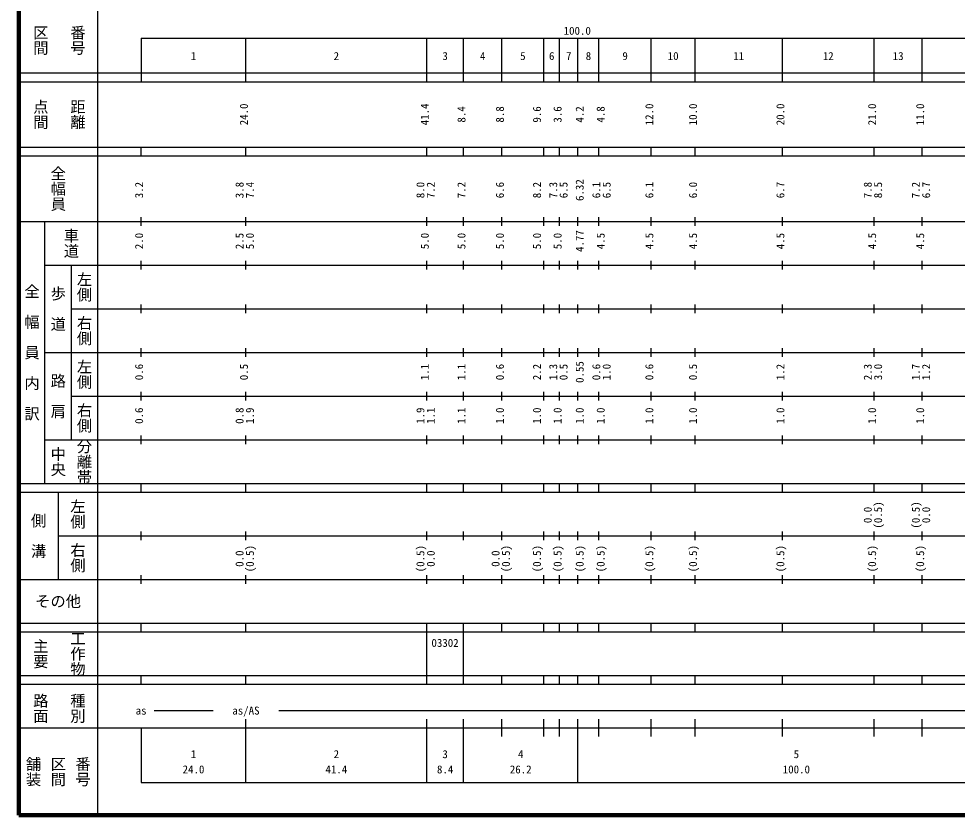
# Model space of a CAD drawing. Units: millimetres on the paper, enlarged 1000 times. Extents: x 40000 to 680000, y 20000 to 380000.
# Drawn here: x 40000 to 254824, y 20000 to 202409 of the extents above; entities that cross this region are included whole.
import ezdxf
from ezdxf.enums import TextEntityAlignment as Align

# ---------------------------------------------------------------- set-up
doc = ezdxf.new("R2010")
doc.units = ezdxf.units.MM
doc.header["$LTSCALE"] = 1000
doc.layers.add('M-TTL', color=2, linetype='Continuous', lineweight=140)
doc.layers.add('M-TTL-BAND', color=7, linetype='Continuous', lineweight=25)
doc.styles.add('@ＭＳ ゴシック', font='')
doc.styles.add('ＭＳ ゴシック', font='')
doc.styles.get('@ＭＳ ゴシック').set_extended_font_data('@MS Gothic')
doc.styles.get('ＭＳ ゴシック').set_extended_font_data('MS Gothic')

msp = doc.modelspace()

# ---------------------------------------------------------------- linework, layer by layer
at = {"layer": 'M-TTL'}
for p, q in [((40000, 380000), (40000, 20000)), ((40000, 20000), (680000, 20000))]:
    msp.add_line(p, q, dxfattribs=at)
at = {"layer": 'M-TTL-BAND'}
for p, q in [((58000, 370000), (58000, 20000)), ((68000, 198000), (579000, 198000)), ((68000, 198000), (68000, 188000)), ((92000, 188000), (92000, 198000)), ((133400, 188000), (133400, 198000)), ((141800, 188000), (141800, 198000)), ((150600, 188000), (150600, 198000)), ((160200, 188000), (160200, 198000)), ((163800, 188000), (163800, 198000)), ((168000, 188000), (168000, 198000)), ((172800, 188000), (172800, 198000)), ((184800, 188000), (184800, 198000)), ((194800, 188000), (194800, 198000)), ((214800, 188000), (214800, 198000)), ((235800, 188000), (235800, 198000)), ((246800, 188000), (246800, 198000)), ((40000, 190000), (579000, 190000)), ((40000, 188000), (579000, 188000)), ((40000, 173000), (579000, 173000)), ((68000, 171000), (68000, 173000)), ((92000, 171000), (92000, 173000)), ((133400, 171000), (133400, 173000)), ((141800, 171000), (141800, 173000)), ((150600, 171000), (150600, 173000)), ((160200, 171000), (160200, 173000)), ((163800, 171000), (163800, 173000)), ((168000, 171000), (168000, 173000)), ((172800, 171000), (172800, 173000)), ((184800, 171000), (184800, 173000)), ((194800, 171000), (194800, 173000)), ((214800, 171000), (214800, 173000)), ((235800, 171000), (235800, 173000)), ((246800, 171000), (246800, 173000)), ((40000, 171000), (579000, 171000)), ((68000, 155000), (68000, 157000)), ((92000, 155000), (92000, 157000)), ((133400, 155000), (133400, 157000)), ((141800, 155000), (141800, 157000)), ((150600, 155000), (150600, 157000)), ((160200, 155000), (160200, 157000)), ((163800, 155000), (163800, 157000)), ((168000, 155000), (168000, 157000)), ((172800, 155000), (172800, 157000)), ((184800, 155000), (184800, 157000)), ((194800, 155000), (194800, 157000)), ((214800, 155000), (214800, 157000)), ((235800, 155000), (235800, 157000)), ((246800, 155000), (246800, 157000)), ((40000, 156000), (579000, 156000)), ((46000, 96000), (46000, 156000)), ((68000, 145000), (68000, 147000)), ((92000, 145000), (92000, 147000)), ((133400, 145000), (133400, 147000)), ((141800, 145000), (141800, 147000)), ((150600, 145000), (150600, 147000)), ((160200, 145000), (160200, 147000)), ((163800, 145000), (163800, 147000)), ((168000, 145000), (168000, 147000)), ((172800, 145000), (172800, 147000)), ((184800, 145000), (184800, 147000)), ((194800, 145000), (194800, 147000)), ((214800, 145000), (214800, 147000)), ((235800, 145000), (235800, 147000)), ((246800, 145000), (246800, 147000)), ((46000, 146000), (579000, 146000)), ((52000, 146000), (52000, 106000)), ((52000, 136000), (579000, 136000)), ((68000, 135000), (68000, 137000)), ((92000, 135000), (92000, 137000)), ((133400, 135000), (133400, 137000)), ((141800, 135000), (141800, 137000)), ((150600, 135000), (150600, 137000)), ((160200, 135000), (160200, 137000)), ((163800, 135000), (163800, 137000)), ((168000, 135000), (168000, 137000)), ((172800, 135000), (172800, 137000)), ((184800, 135000), (184800, 137000)), ((194800, 135000), (194800, 137000)), ((214800, 135000), (214800, 137000)), ((235800, 135000), (235800, 137000)), ((246800, 135000), (246800, 137000)), ((68000, 125000), (68000, 127000)), ((92000, 125000), (92000, 127000)), ((133400, 125000), (133400, 127000)), ((141800, 125000), (141800, 127000)), ((150600, 125000), (150600, 127000)), ((160200, 125000), (160200, 127000)), ((163800, 125000), (163800, 127000)), ((168000, 125000), (168000, 127000)), ((172800, 125000), (172800, 127000)), ((184800, 125000), (184800, 127000)), ((194800, 125000), (194800, 127000)), ((214800, 125000), (214800, 127000)), ((235800, 125000), (235800, 127000)), ((246800, 125000), (246800, 127000)), ((46000, 126000), (579000, 126000)), ((68000, 115000), (68000, 117000)), ((92000, 115000), (92000, 117000)), ((133400, 115000), (133400, 117000)), ((141800, 115000), (141800, 117000)), ((150600, 115000), (150600, 117000)), ((160200, 115000), (160200, 117000)), ((163800, 115000), (163800, 117000)), ((168000, 115000), (168000, 117000)), ((172800, 115000), (172800, 117000)), ((184800, 115000), (184800, 117000)), ((194800, 115000), (194800, 117000)), ((214800, 115000), (214800, 117000)), ((235800, 115000), (235800, 117000)), ((246800, 115000), (246800, 117000)), ((52000, 116000), (579000, 116000)), ((46000, 106000), (579000, 106000)), ((68000, 105000), (68000, 107000)), ((92000, 105000), (92000, 107000)), ((133400, 105000), (133400, 107000)), ((141800, 105000), (141800, 107000)), ((150600, 105000), (150600, 107000)), ((160200, 105000), (160200, 107000)), ((163800, 105000), (163800, 107000)), ((168000, 105000), (168000, 107000)), ((172800, 105000), (172800, 107000)), ((184800, 105000), (184800, 107000)), ((194800, 105000), (194800, 107000)), ((214800, 105000), (214800, 107000)), ((235800, 105000), (235800, 107000)), ((246800, 105000), (246800, 107000)), ((40000, 96000), (579000, 96000)), ((68000, 94000), (68000, 96000)), ((92000, 94000), (92000, 96000)), ((133400, 94000), (133400, 96000)), ((141800, 94000), (141800, 96000)), ((150600, 94000), (150600, 96000)), ((160200, 94000), (160200, 96000)), ((163800, 94000), (163800, 96000)), ((168000, 94000), (168000, 96000)), ((172800, 94000), (172800, 96000)), ((184800, 94000), (184800, 96000)), ((194800, 94000), (194800, 96000)), ((214800, 94000), (214800, 96000)), ((235800, 94000), (235800, 96000)), ((246800, 94000), (246800, 96000)), ((40000, 94000), (579000, 94000)), ((49000, 94000), (49000, 74000)), ((49000, 84000), (579000, 84000)), ((68000, 83000), (68000, 85000)), ((92000, 83000), (92000, 85000)), ((133400, 83000), (133400, 85000)), ((141800, 83000), (141800, 85000)), ((150600, 83000), (150600, 85000)), ((160200, 83000), (160200, 85000)), ((163800, 83000), (163800, 85000)), ((168000, 83000), (168000, 85000)), ((172800, 83000), (172800, 85000)), ((184800, 83000), (184800, 85000)), ((194800, 83000), (194800, 85000)), ((214800, 83000), (214800, 85000)), ((235800, 83000), (235800, 85000)), ((246800, 83000), (246800, 85000)), ((40000, 74000), (579000, 74000)), ((68000, 73000), (68000, 75000)), ((92000, 73000), (92000, 75000)), ((133400, 73000), (133400, 75000)), ((141800, 73000), (141800, 75000)), ((150600, 73000), (150600, 75000)), ((160200, 73000), (160200, 75000)), ((163800, 73000), (163800, 75000)), ((168000, 73000), (168000, 75000)), ((172800, 73000), (172800, 75000)), ((184800, 73000), (184800, 75000)), ((194800, 73000), (194800, 75000)), ((214800, 73000), (214800, 75000)), ((235800, 73000), (235800, 75000)), ((246800, 73000), (246800, 75000)), ((40000, 64000), (579000, 64000)), ((68000, 62000), (68000, 64000)), ((92000, 62000), (92000, 64000)), ((133400, 52000), (133400, 64000)), ((141800, 52000), (141800, 64000)), ((150600, 62000), (150600, 64000)), ((160200, 62000), (160200, 64000)), ((163800, 62000), (163800, 64000)), ((168000, 62000), (168000, 64000)), ((172800, 62000), (172800, 64000)), ((184800, 62000), (184800, 64000)), ((194800, 62000), (194800, 64000)), ((214800, 62000), (214800, 64000)), ((235800, 62000), (235800, 64000)), ((246800, 62000), (246800, 64000)), ((40000, 62000), (579000, 62000)), ((40000, 52000), (579000, 52000)), ((68000, 50000), (68000, 52000)), ((92000, 50000), (92000, 52000)), ((133400, 50000), (133400, 52000)), ((141800, 50000), (141800, 52000)), ((150600, 50000), (150600, 52000)), ((160200, 50000), (160200, 52000)), ((163800, 50000), (163800, 52000)), ((168000, 50000), (168000, 52000)), ((172800, 50000), (172800, 52000)), ((184800, 50000), (184800, 52000)), ((194800, 50000), (194800, 52000)), ((214800, 50000), (214800, 52000)), ((235800, 50000), (235800, 52000)), ((246800, 50000), (246800, 52000)), ((40000, 50000), (579000, 50000)), ((71000, 44000), (84500, 44000)), ((99500, 44000), (565000, 44000)), ((92000, 27500), (92000, 42000)), ((133400, 27500), (133400, 42000)), ((141800, 27500), (141800, 42000)), ((150600, 38000), (150600, 42000)), ((160200, 38000), (160200, 42000)), ((163800, 38000), (163800, 42000)), ((168000, 27500), (168000, 42000)), ((172800, 38000), (172800, 42000)), ((184800, 38000), (184800, 42000)), ((194800, 38000), (194800, 42000)), ((214800, 38000), (214800, 42000)), ((235800, 38000), (235800, 42000)), ((246800, 38000), (246800, 42000)), ((40000, 40000), (579000, 40000)), ((68000, 40000), (68000, 27500)), ((68000, 27500), (579000, 27500))]:
    msp.add_line(p, q, dxfattribs=at)

# ---------------------------------------------------------------- texts
at = {"layer": 'M-TTL-BAND', "style": '@ＭＳ ゴシック'}
for s, p in [('区間', (45000, 197500)), ('番号', (53500, 197500)), ('点間', (45000, 180500)), ('距離', (53500, 180500)), ('全幅員', (49000, 163500)), ('車道', (52000, 151000)), ('左側', (55000, 141000)), ('全\u3000幅\u3000員\u3000内\u3000訳', (43000, 126000)), ('歩\u3000道', (49000, 136000)), ('右側', (55000, 131000)), ('左側', (55000, 121000)), ('路\u3000肩', (49000, 116000)), ('右側', (55000, 111000)), ('分離帯', (55000, 101000)), ('中央', (49000, 101000)), ('左側', (53500, 89000)), ('側\u3000溝', (44500, 84000)), ('右側', (53500, 79000)), ('主要', (45000, 57000)), ('工作物', (53500, 57000)), ('路面', (45000, 44500)), ('種別', (53500, 44500)), ('舗装', (43333, 30000)), ('区間', (49000, 30000)), ('番号', (54667, 30000))]:
    msp.add_text(s, height=2566, rotation=270, dxfattribs=at).set_placement(p, align=Align.MIDDLE_CENTER)
at = {"layer": 'M-TTL-BAND', "style": 'ＭＳ ゴシック'}
for s, p in [('100.0', (167844, 198195)), ('1', (80000, 192405)), ('2', (112700, 192405)), ('3', (137600, 192405)), ('4', (146200, 192405)), ('5', (155400, 192405)), ('6', (162000, 192405)), ('7', (165900, 192405)), ('8', (170400, 192405)), ('9', (178800, 192405)), ('10', (189800, 192405)), ('11', (204800, 192405)), ('12', (225300, 192405)), ('13', (241300, 192405)), ('03302', (137580, 58006)), ('as', (68000, 42500)), ('as/AS', (92000, 42500)), ('1', (80000, 32523)), ('2', (112700, 32523)), ('3', (137600, 32523)), ('4', (154900, 32523)), ('5', (218000, 32523)), ('24.0', (80000, 29033)), ('41.4', (112700, 29033)), ('8.4', (137600, 29033)), ('26.2', (154900, 29033)), ('100.0', (218000, 29033))]:
    msp.add_text(s, height=1833, dxfattribs=at).set_placement(p, align=Align.BOTTOM_CENTER)
for s, p in [('24.0', (93000, 180500)), ('41.4', (134400, 180500)), ('12.0', (185800, 180500)), ('10.0', (195800, 180500)), ('20.0', (215800, 180500)), ('21.0', (236800, 180500)), ('11.0', (247800, 180500)), ('8.4', (142800, 180500)), ('8.8', (151600, 180500)), ('9.6', (160080, 180500)), ('3.6', (164800, 180500)), ('4.2', (169861, 180500)), ('4.8', (174661, 180500)), ('6.32', (169861, 163174)), ('3.2', (69000, 163174)), ('3.8', (92000, 163174)), ('7.4', (94370, 163174)), ('8.0', (133400, 163174)), ('7.2', (135770, 163174)), ('7.2', (142800, 163174)), ('6.6', (151600, 163174)), ('8.2', (160080, 163174)), ('7.3', (163800, 163174)), ('6.5', (166170, 163174)), ('6.1', (173661, 163174)), ('6.5', (176031, 163174)), ('6.1', (185800, 163174)), ('6.0', (195800, 163174)), ('6.7', (215800, 163174)), ('7.8', (235800, 163174)), ('8.5', (238170, 163174)), ('7.2', (246800, 163174)), ('6.7', (249170, 163174)), ('2.0', (69000, 151500)), ('2.5', (92000, 151500)), ('5.0', (94370, 151500)), ('5.0', (134400, 151500)), ('5.0', (142800, 151500)), ('5.0', (151600, 151500)), ('5.0', (160080, 151500)), ('5.0', (164800, 151500)), ('4.77', (169861, 151500)), ('4.5', (174661, 151500)), ('4.5', (185800, 151500)), ('4.5', (195800, 151500)), ('4.5', (215800, 151500)), ('4.5', (236800, 151500)), ('4.5', (247800, 151500)), ('0.6', (69000, 121500)), ('0.5', (93000, 121500)), ('1.1', (134400, 121500)), ('1.1', (142800, 121500)), ('0.6', (151600, 121500)), ('2.2', (160080, 121500)), ('1.3', (163800, 121500)), ('0.5', (166170, 121500)), ('0.55', (169861, 121500)), ('0.6', (173661, 121500)), ('1.0', (176031, 121500)), ('0.6', (185800, 121500)), ('0.5', (195800, 121500)), ('1.2', (215800, 121500)), ('2.3', (235800, 121500)), ('3.0', (238170, 121500)), ('1.7', (246800, 121500)), ('1.2', (249170, 121500)), ('0.6', (69000, 111500)), ('0.8', (92000, 111500)), ('1.9', (94370, 111500)), ('1.9', (133400, 111500)), ('1.1', (135770, 111500)), ('1.1', (142800, 111500)), ('1.0', (151600, 111500)), ('1.0', (160080, 111500)), ('1.0', (164800, 111500)), ('1.0', (169861, 111500)), ('1.0', (174661, 111500)), ('1.0', (185800, 111500)), ('1.0', (195800, 111500)), ('1.0', (215800, 111500)), ('1.0', (236800, 111500)), ('1.0', (247800, 111500)), ('0.0', (235800, 88764)), ('(0.5)', (238170, 88764)), ('(0.5)', (246800, 88764)), ('0.0', (249170, 88764)), ('0.0', (92000, 78764)), ('(0.5)', (94370, 78764)), ('(0.5)', (133400, 78764)), ('0.0', (135770, 78764)), ('0.0', (150600, 78764)), ('(0.5)', (152970, 78764)), ('(0.5)', (160080, 78764)), ('(0.5)', (164800, 78764)), ('(0.5)', (169861, 78764)), ('(0.5)', (174661, 78764)), ('(0.5)', (185800, 78764)), ('(0.5)', (195800, 78764)), ('(0.5)', (215800, 78764)), ('(0.5)', (236800, 78764)), ('(0.5)', (247800, 78764))]:
    msp.add_text(s, height=1833, rotation=90, dxfattribs=at).set_placement(p, align=Align.BOTTOM_CENTER)
msp.add_text('その他', height=2566, dxfattribs=at).set_placement((49000, 69000), align=Align.MIDDLE_CENTER)

doc.saveas('drawing.dxf')
